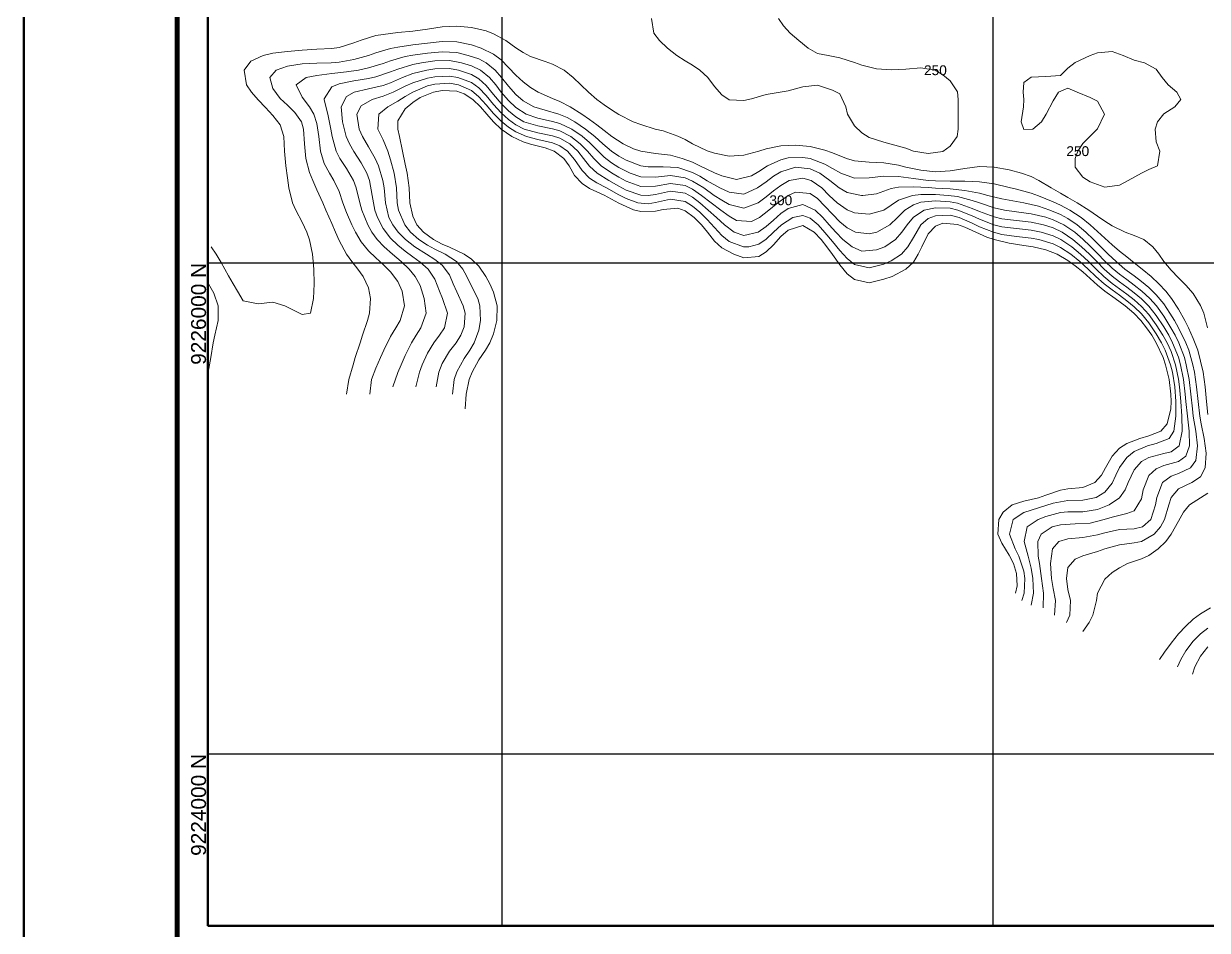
# Model space of a CAD drawing. Header units: metres. Extents: x 360050 to 393690, y 9180000 to 9233950.
# Drawn here: x 360050 to 364873, y 9223282 to 9226974 of the extents above; entities that cross this region are included whole.
import ezdxf
from ezdxf.enums import TextEntityAlignment as Align

# ---------------------------------------------------------------- set-up
doc = ezdxf.new("R2010")
doc.units = ezdxf.units.M
doc.header["$LTSCALE"] = 0.25
doc.layers.add('CUADRICULA', color=9, linetype='CONTINUOUS')
doc.layers.add('TEXTOS', color=7, linetype='CONTINUOUS')
for name, color, linetype, lineweight in [('CURVAS', 9, 'CONTINUOUS', 9), ('CURVAS-MAESTRAS', 8, 'CONTINUOUS', 18), ('MARCO', 7, 'CONTINUOUS', 50)]:
    doc.layers.add(name, color=color, linetype=linetype, lineweight=lineweight)
doc.styles.get("Standard").update_dxf_attribs({"font": 'arial.ttf'})

msp = doc.modelspace()

# ---------------------------------------------------------------- linework, layer by layer
at = {"layer": 'CUADRICULA'}
for p, q in [((362000, 9223300), (362000, 9233550)), ((364000, 9223300), (364000, 9233550)), ((360800, 9226000), (375100, 9226000)), ((360800, 9224000), (375100, 9224000))]:
    msp.add_line(p, q, dxfattribs=at)
at = {"layer": 'CURVAS'}
for points in [[(360813.6, 9226065), (360834.5, 9226035), (360855, 9226001.2), (360885, 9225946.6), (360904.1, 9225915), (360920.7, 9225885), (360945, 9225844.9), (361005, 9225832.7), (361065, 9225840), (361114.1, 9225825), (361155, 9225804.1), (361185, 9225790.3), (361218.6, 9225795), (361231, 9225855), (361234.1, 9225915), (361232.8, 9225975), (361226.2, 9226035), (361215, 9226093.7), (361203.4, 9226125), (361185, 9226165.9), (361158.3, 9226215), (361144.7, 9226245), (361130.4, 9226305), (361125, 9226346.9), (361117.9, 9226395), (361112.9, 9226455), (361110.6, 9226515), (361095, 9226561.5), (361065, 9226600.6), (361035, 9226632.3), (361005, 9226664.4), (360978.4, 9226695), (360957.8, 9226725), (360948, 9226785), (360975, 9226822.1), (361026.4, 9226845), (361065, 9226853.4), (361125, 9226861.2), (361185, 9226866.7), (361245, 9226869.9), (361305, 9226873), (361335, 9226877.1), (361395, 9226895.6), (361425, 9226906.8), (361485, 9226926.5), (361545, 9226934.7), (361575, 9226937.7), (361635, 9226943.8), (361695, 9226952.3), (361755, 9226961.1), (361815, 9226963.9), (361875, 9226958.7), (361935, 9226944.9), (361965, 9226932.8), (362014.8, 9226905), (362055, 9226876.2), (362085, 9226856.7), (362115, 9226841), (362175, 9226820), (362205, 9226809.2), (362251.7, 9226785), (362289.5, 9226755), (362320.3, 9226725), (362351.2, 9226695), (362385, 9226665.2), (362415, 9226643.4), (362445, 9226623.7), (362475, 9226604.7), (362534, 9226575), (362565, 9226563.5), (362623.2, 9226545), (362655, 9226537.5), (362715, 9226516.2), (362745, 9226503), (362775.8, 9226485), (362835, 9226456.3), (362865, 9226446.5), (362925, 9226435.1), (362985, 9226438.9), (363045, 9226454.3), (363075, 9226464.1), (363135, 9226477), (363195, 9226479.4), (363255, 9226474.1), (363315, 9226459.5), (363345, 9226448.7), (363402.2, 9226425), (363435, 9226415.9), (363495, 9226410.1), (363555, 9226407.6), (363615, 9226397.5), (363645, 9226390.2), (363705, 9226377), (363765, 9226370.4), (363825, 9226374.2), (363885, 9226384.7), (363945, 9226392.3), (364005, 9226390.1), (364065, 9226379.2), (364115.2, 9226365), (364155, 9226351.6), (364186.4, 9226335), (364236.3, 9226305), (364275, 9226283.2), (364305, 9226266.6), (364342.8, 9226245), (364390.2, 9226215), (364425, 9226190.4), (364455, 9226169.5), (364485, 9226150.3), (364537.9, 9226125), (364575, 9226111.3), (364614.4, 9226095), (364651.4, 9226065), (364674.8, 9226035), (364696.2, 9226005), (364725, 9225970.5), (364755, 9225939.2), (364785, 9225909.3), (364815, 9225875.8), (364845, 9225826), (364858.6, 9225795), (364874, 9225735)], [(361365.7, 9225465), (361374.6, 9225525), (361392, 9225585), (361401.2, 9225615), (361420.8, 9225675), (361430.9, 9225705), (361451, 9225765), (361459, 9225795), (361463.3, 9225855), (361455, 9225898.1), (361433.9, 9225945), (361411.8, 9225975), (361387.1, 9226005), (361365, 9226035), (361335, 9226090.8), (361320, 9226125), (361305, 9226160.2), (361281.1, 9226215), (361268.6, 9226245), (361245, 9226297.9), (361227.7, 9226335), (361215, 9226367.4), (361199.5, 9226425), (361194.6, 9226485), (361190.8, 9226545), (361181.7, 9226575), (361155, 9226613), (361125, 9226641.6), (361095, 9226670), (361065, 9226709.7), (361053.4, 9226755), (361079.2, 9226785), (361125, 9226801.3), (361185, 9226810.5), (361245, 9226813.1), (361303.2, 9226815), (361335, 9226817.7), (361395, 9226827.6), (361455, 9226844.1), (361485, 9226854.9), (361545, 9226872.4), (361575, 9226878.7), (361635, 9226887.5), (361695, 9226894.7), (361755, 9226901.2), (361815, 9226899.6), (361875, 9226887.9), (361913.8, 9226875), (361965, 9226850.1), (361995, 9226826.6), (362025, 9226796.3), (362055, 9226764.7), (362085, 9226737.1), (362115, 9226714.6), (362146.8, 9226695), (362205, 9226669.6), (362235, 9226657), (362276.1, 9226635), (362324.5, 9226605), (362355, 9226584.4), (362385, 9226562.2), (362415, 9226539.1), (362446.4, 9226515), (362492.5, 9226485), (362535, 9226465.1), (362565, 9226454.9), (362625, 9226445.6), (362685, 9226438.6), (362733.4, 9226425), (362775, 9226410.4), (362805.7, 9226395), (362865, 9226366.3), (362895, 9226354.1), (362955, 9226339.5), (363015, 9226355.1), (363045, 9226372.6), (363080.9, 9226395), (363135, 9226420.1), (363165, 9226427.4), (363225, 9226429.6), (363255, 9226424.7), (363315, 9226402.6), (363345, 9226385), (363379.2, 9226365), (363435, 9226345.5), (363495, 9226345.9), (363555, 9226353.6), (363615, 9226352.1), (363675, 9226343.4), (363735, 9226335.5), (363765, 9226333.5), (363825, 9226332.4), (363885, 9226332.7), (363945, 9226330.5), (364005, 9226321.5), (364065, 9226306.9), (364095, 9226299.8), (364155, 9226283.9), (364185, 9226273.1), (364245, 9226248.4), (364275, 9226234.8), (364312.5, 9226215), (364358.8, 9226185), (364395, 9226155), (364425, 9226127.9), (364455, 9226100.5), (364485, 9226073.7), (364515, 9226048), (364545, 9226024), (364575, 9226000.7), (364607.8, 9225975), (364643.7, 9225945), (364675.6, 9225915), (364703.6, 9225885), (364726.8, 9225855), (364755, 9225811.8), (364781, 9225765), (364796.6, 9225735), (364815, 9225692.3), (364833.7, 9225645), (364845, 9225600.3), (364855.5, 9225555), (364863.7, 9225495), (364869.4, 9225435), (364875, 9225381.9)], [(361460.9, 9225465), (361467.9, 9225525), (361485, 9225570.6), (361504.5, 9225615), (361517.6, 9225645), (361545, 9225700.6), (361566, 9225735), (361583.7, 9225765), (361601.1, 9225825), (361592.6, 9225885), (361575, 9225924), (361545, 9225963.8), (361515, 9225993.7), (361485, 9226020.6), (361455, 9226049.3), (361425, 9226085.6), (361401.5, 9226125), (361386.8, 9226155), (361365, 9226205.5), (361350.4, 9226245), (361335, 9226291.1), (361314.3, 9226335), (361296.4, 9226365), (361275, 9226405.2), (361259.2, 9226455), (361252.4, 9226515), (361245, 9226567), (361232.2, 9226605), (361215, 9226635.5), (361185, 9226674.3), (361159.7, 9226725), (361200.5, 9226755), (361245, 9226762.8), (361305, 9226770.6), (361365, 9226777.9), (361414.1, 9226785), (361455, 9226793.9), (361515, 9226812.5), (361545, 9226823.2), (361605, 9226840.1), (361635, 9226845.6), (361695, 9226854.3), (361755, 9226860.1), (361815, 9226856.2), (361861.3, 9226845), (361905, 9226830.3), (361935, 9226814.2), (361970.6, 9226785), (361996.5, 9226755), (362025, 9226719), (362055, 9226686), (362085, 9226659.9), (362129, 9226635), (362175, 9226621.5), (362230.7, 9226605), (362265, 9226592), (362295.2, 9226575), (362339.6, 9226545), (362376.8, 9226515), (362410.4, 9226485), (362445, 9226455.4), (362475, 9226435.1), (362505, 9226418.2), (362565, 9226395.5), (362595, 9226391.2), (362655, 9226391.7), (362715, 9226387.8), (362775, 9226367.8), (362805, 9226352.5), (362835, 9226334.6), (362886.9, 9226305), (362925, 9226287.3), (362985, 9226279.5), (363039.9, 9226305), (363075, 9226330.6), (363105, 9226352.7), (363135, 9226371.1), (363195, 9226389.2), (363255, 9226382.9), (363293.9, 9226365), (363334.4, 9226335), (363372.5, 9226305), (363405, 9226286.9), (363464, 9226275), (363469.2, 9226275), (363525, 9226281.8), (363585, 9226302.5), (363615, 9226308.1), (363675, 9226309.4), (363735, 9226306.3), (363765, 9226304.6), (363825, 9226301.5), (363885, 9226295.4), (363945, 9226283.6), (363977.9, 9226275), (364035, 9226261), (364095, 9226249.5), (364125, 9226244.1), (364185, 9226230.6), (364230.8, 9226215), (364275, 9226197.3), (364305, 9226181.3), (364343.2, 9226155), (364377.9, 9226125), (364409, 9226095), (364439.2, 9226065), (364469.4, 9226035), (364501.1, 9226005), (364537.1, 9225975), (364575, 9225946.9), (364605, 9225924.8), (364635, 9225899.7), (364665, 9225870.2), (364695, 9225833.6), (364720.7, 9225795), (364738.9, 9225765), (364755, 9225735), (364784.8, 9225675), (364797.4, 9225645), (364813.7, 9225585), (364820.1, 9225555), (364829.1, 9225495), (364835.4, 9225435), (364842.7, 9225375), (364847.9, 9225345), (364859.7, 9225285), (364868, 9225225), (364864.3, 9225165), (364845, 9225128), (364810, 9225105), (364755, 9225079.8), (364725.8, 9225045), (364716, 9225015), (364698, 9224955), (364682.2, 9224925), (364656.2, 9224895), (364605, 9224865.6), (364575, 9224859.2), (364515, 9224852.3), (364455, 9224835.5), (364425, 9224824.4), (364365, 9224806.9), (364335, 9224793.8), (364305, 9224759.5), (364298.8, 9224715), (364305, 9224669.1), (364315.1, 9224625), (364312.6, 9224565), (364299.3, 9224535)], [(361554.8, 9225495), (361575, 9225554), (361588.6, 9225585), (361605, 9225622.2), (361630.8, 9225675), (361649.1, 9225705), (361667.9, 9225735), (361689.7, 9225795), (361682.4, 9225855), (361665, 9225908.2), (361645.5, 9225945), (361620.4, 9225975), (361587.9, 9226005), (361552.3, 9226035), (361518.5, 9226065), (361490.5, 9226095), (361468.8, 9226125), (361452.3, 9226155), (361427.7, 9226215), (361419.2, 9226245), (361404.9, 9226305), (361394.4, 9226335), (361365, 9226384.7), (361337.9, 9226425), (361322.9, 9226455), (361306.7, 9226515), (361301.7, 9226545), (361289, 9226605), (361275, 9226663.8), (361275, 9226667.8), (361305, 9226716.4), (361335, 9226728.9), (361395, 9226740.9), (361455, 9226750.8), (361485, 9226757.5), (361545, 9226777.5), (361575, 9226789.4), (361635, 9226808), (361670.7, 9226815), (361725, 9226822.7), (361785, 9226823.7), (361834.2, 9226815), (361875, 9226802.9), (361910.7, 9226785), (361947.6, 9226755), (361973.3, 9226725), (361996.1, 9226695), (362025, 9226661.1), (362055, 9226632.6), (362098.1, 9226605), (362145, 9226589.1), (362205, 9226576.3), (362235, 9226568), (362283.5, 9226545), (362325, 9226516.4), (362355, 9226489.9), (362385, 9226459.7), (362415, 9226430.8), (362445, 9226407.8), (362475, 9226388.8), (362521.3, 9226365), (362565, 9226350.2), (362625, 9226349.1), (362685, 9226355.6), (362745, 9226346.4), (362775, 9226333.3), (362821.1, 9226305), (362863.9, 9226275), (362895, 9226255), (362925, 9226238.3), (362985, 9226222.6), (363043, 9226245), (363075, 9226269.1), (363105, 9226293.2), (363135, 9226315.5), (363168.9, 9226335), (363225, 9226344.8), (363259.3, 9226335), (363301.7, 9226305), (363332.7, 9226275), (363364.4, 9226245), (363405, 9226215.7), (363435, 9226204.1), (363495, 9226198.2), (363554.3, 9226215), (363585, 9226235.2), (363615, 9226255.4), (363671.8, 9226275), (363705, 9226278.3), (363765, 9226278.5), (363817.1, 9226275), (363855, 9226269.8), (363915, 9226254.4), (363945, 9226243.9), (364005, 9226224.4), (364045.8, 9226215), (364095, 9226208.4), (364155, 9226200.2), (364215, 9226185.7), (364245, 9226175.7), (364288.7, 9226155), (364333, 9226125), (364365, 9226097), (364395, 9226068.1), (364425, 9226037.8), (364455, 9226007.3), (364485, 9225978.7), (364515, 9225954), (364545, 9225931.8), (364575, 9225909.8), (364606.4, 9225885), (364639.2, 9225855), (364665.7, 9225825), (364695, 9225783.6), (364724.3, 9225735), (364741.7, 9225705), (364756.3, 9225675), (364779.2, 9225615), (364786.9, 9225585), (364798.7, 9225525), (364805.8, 9225465), (364811.9, 9225405), (364815.8, 9225375), (364825.8, 9225315), (364833.2, 9225255), (364826.2, 9225195), (364804.3, 9225165), (364755, 9225141.8), (364725, 9225130.9), (364690, 9225105), (364666.8, 9225045), (364662.3, 9225015), (364642.3, 9224955), (364608.1, 9224925), (364575, 9224916.5), (364515, 9224913.9), (364455, 9224901.1), (364425, 9224892.4), (364365, 9224881.5), (364305, 9224876.4), (364268.2, 9224865), (364241.6, 9224835), (364233.7, 9224775), (364238.1, 9224715), (364245, 9224674.3), (364254.9, 9224625), (364249.5, 9224565)], [(361730.9, 9225495), (361741.5, 9225555), (361755, 9225590.3), (361785, 9225640.6), (361811.8, 9225675), (361831.5, 9225705), (361845, 9225739), (361848.4, 9225795), (361841.2, 9225825), (361815, 9225882.4), (361800.6, 9225915), (361785, 9225950.6), (361755, 9225990.6), (361725, 9226013.8), (361691.6, 9226035), (361644, 9226065), (361605.3, 9226095), (361575.7, 9226125), (361553.7, 9226155), (361538.4, 9226185), (361523.7, 9226245), (361518.9, 9226305), (361514.1, 9226335), (361495.1, 9226395), (361481.8, 9226425), (361455, 9226473.1), (361430.2, 9226515), (361417, 9226545), (361408.1, 9226605), (361425, 9226640), (361470.2, 9226665), (361515, 9226678.3), (361556.1, 9226695), (361605, 9226719.3), (361635, 9226733.6), (361695, 9226752.8), (361725, 9226758.2), (361785, 9226760.5), (361819.2, 9226755), (361875, 9226734.1), (361905, 9226712.3), (361935, 9226681), (361965, 9226644.9), (361995, 9226611.1), (362025, 9226583.4), (362055, 9226562.2), (362089.8, 9226545), (362145, 9226529.6), (362205, 9226517.9), (362235, 9226507.8), (362274.7, 9226485), (362307.4, 9226455), (362331.5, 9226425), (362355, 9226394.3), (362386.2, 9226365), (362434.4, 9226335), (362475, 9226312.3), (362505, 9226296.1), (362565, 9226275.2), (362595, 9226274.1), (362625, 9226278.8), (362685, 9226292), (362745, 9226283.8), (362775, 9226267.2), (362805, 9226244.5), (362839.4, 9226215), (362872.7, 9226185), (362905.2, 9226155), (362945.4, 9226125), (362985, 9226111.7), (363042.2, 9226125), (363075, 9226147.6), (363105, 9226174.4), (363135, 9226200.5), (363165, 9226221.2), (363225, 9226238.1), (363274.4, 9226215), (363305.9, 9226185), (363332.2, 9226155), (363358.7, 9226125), (363388.4, 9226095), (363426.4, 9226065), (363465, 9226048.3), (363525, 9226052.6), (363558.7, 9226065), (363602.7, 9226095), (363628.4, 9226125), (363649.5, 9226155), (363675, 9226186.6), (363719.5, 9226215), (363765, 9226224.5), (363825, 9226222.4), (363856.8, 9226215), (363915, 9226191.6), (363945, 9226177.5), (364002.7, 9226155), (364035, 9226147), (364095, 9226139.3), (364155, 9226133), (364195.7, 9226125), (364245, 9226109.9), (364276.1, 9226095), (364320.4, 9226065), (364356.6, 9226035), (364389, 9226005), (364419.4, 9225975), (364450.7, 9225945), (364485, 9225916.4), (364515, 9225894.4), (364545, 9225872.6), (364575, 9225849.3), (364605, 9225822.6), (364635, 9225789.7), (364665, 9225748.2), (364691.8, 9225705), (364708.6, 9225675), (364725, 9225638.6), (364743, 9225585), (364755, 9225526.7), (364759.7, 9225495), (364765.1, 9225435), (364768.6, 9225375), (364770.3, 9225315), (364758, 9225255), (364725, 9225230.8), (364695, 9225223.5), (364635, 9225207.7), (364605, 9225190.5), (364575, 9225157.6), (364550.5, 9225105), (364538.5, 9225075), (364515, 9225043.1), (364472.3, 9225015), (364425, 9224995.9), (364365, 9224985.4), (364305, 9224985.6), (364275, 9224983), (364215, 9224967), (364183.3, 9224955), (364138.9, 9224925), (364126.4, 9224865), (364143.3, 9224805), (364155, 9224756.8), (364161.8, 9224715), (364165, 9224655), (364155, 9224606)], [(361797.1, 9225465), (361804.5, 9225525), (361815, 9225555.9), (361845, 9225611.1), (361867.4, 9225645), (361885.6, 9225675), (361905, 9225726.4), (361911.8, 9225765), (361909.3, 9225825), (361899.9, 9225855), (361875, 9225905.3), (361856.1, 9225945), (361839.5, 9225975), (361813.1, 9226005), (361767.3, 9226035), (361725, 9226055.8), (361695, 9226072.4), (361660.7, 9226095), (361626.8, 9226125), (361602.7, 9226155), (361576.8, 9226215), (361572.4, 9226245), (361569.3, 9226305), (361559.7, 9226365), (361545, 9226419.9), (361534.1, 9226455), (361515, 9226501.7), (361493.7, 9226545), (361497.1, 9226605), (361534.3, 9226635), (361575, 9226658.8), (361605, 9226677.8), (361635, 9226695.8), (361695, 9226720.4), (361725, 9226727.5), (361785, 9226731.4), (361822.1, 9226725), (361875, 9226701.7), (361905, 9226676.5), (361935, 9226643.3), (361965, 9226608.3), (361995, 9226577.1), (362025, 9226552.3), (362055, 9226533.5), (362099, 9226515), (362145, 9226502.8), (362205, 9226489.4), (362235, 9226476.7), (362266.4, 9226455), (362295, 9226421.4), (362325, 9226376.5), (362355, 9226345.4), (362385, 9226325.8), (362424.1, 9226305), (362475, 9226277.4), (362505, 9226261.6), (362552.4, 9226245), (362595, 9226240.8), (362625, 9226245.4), (362685, 9226259.4), (362745, 9226250.2), (362775, 9226231.4), (362805, 9226206.1), (362835, 9226176.6), (362865, 9226143.6), (362895, 9226111.7), (362925, 9226087.6), (362982.9, 9226065), (363005.2, 9226065), (363045, 9226076), (363075, 9226096.7), (363105.5, 9226125), (363137.3, 9226155), (363183.9, 9226185), (363225, 9226193), (363255, 9226182.3), (363287.8, 9226155), (363315, 9226123.9), (363345, 9226086.9), (363375, 9226050.8), (363405, 9226018.2), (363435, 9225994), (363495, 9225979.9), (363555, 9225995.3), (363585, 9226007.8), (363626.1, 9226035), (363652.6, 9226065), (363675, 9226103), (363705, 9226154.5), (363735, 9226180.4), (363765, 9226192.1), (363825, 9226194.3), (363861.5, 9226185), (363915, 9226161.7), (363945, 9226147.3), (364002, 9226125), (364035, 9226116.2), (364095, 9226107.3), (364155, 9226100.5), (364186.2, 9226095), (364245, 9226077), (364275, 9226062.5), (364316.4, 9226035), (364353.9, 9226005), (364386.9, 9225975), (364418.2, 9225945), (364452.1, 9225915), (364485, 9225889.7), (364515, 9225868.1), (364545, 9225845.8), (364575, 9225821.3), (364605, 9225792.4), (364635, 9225756), (364665, 9225711.4), (364686.3, 9225675), (364701.2, 9225645), (364722.7, 9225585), (364730.3, 9225555), (364740.5, 9225495), (364744.9, 9225435), (364744.8, 9225375), (364735.8, 9225315), (364716.8, 9225285), (364665, 9225263.8), (364629.2, 9225255), (364575, 9225231.5), (364545, 9225207.9), (364515, 9225167.2), (364500.3, 9225135), (364485, 9225102.6), (364455, 9225065.9), (364420.6, 9225045), (364365, 9225033), (364305, 9225032.4), (364245, 9225021.3), (364215, 9225011.6), (364155, 9224993.1), (364125, 9224983.7), (364081.9, 9224955), (364066.8, 9224895), (364090.5, 9224835), (364104.9, 9224805), (364124.8, 9224745), (364129.4, 9224715), (364127, 9224655), (364117, 9224625)], [(361848.9, 9225405), (361852.8, 9225465), (361865, 9225525), (361877.1, 9225555), (361905, 9225604.8), (361931.5, 9225645), (361949.5, 9225675), (361965, 9225711.2), (361978, 9225765), (361979.6, 9225825), (361965, 9225880.9), (361949.4, 9225915), (361933.7, 9225945), (361905, 9225987), (361875, 9226015.2), (361845, 9226035.6), (361785, 9226063.4), (361755, 9226076.4), (361719.2, 9226095), (361678.5, 9226125), (361652.6, 9226155), (361635, 9226190.3), (361623.4, 9226245), (361620.5, 9226305), (361612.5, 9226365), (361605, 9226401.4), (361594, 9226455), (361580.7, 9226515), (361574.2, 9226545), (361575, 9226578.7), (361605, 9226627.2), (361635, 9226653.5), (361665, 9226673.1), (361719.6, 9226695), (361755, 9226701.8), (361815, 9226698.7), (361845, 9226688.3), (361880.4, 9226665), (361911.1, 9226635), (361937.5, 9226605), (361965, 9226574.4), (361995.8, 9226545), (362039.5, 9226515), (362085, 9226493.6), (362115, 9226483.7), (362175, 9226468.1), (362211.2, 9226455), (362250.5, 9226425), (362272.1, 9226395), (362295, 9226356.3), (362325, 9226323.1), (362355, 9226303.5), (362415, 9226275.1), (362445, 9226259.6), (362475, 9226243.2), (362535, 9226216.5), (362565, 9226209.3), (362625, 9226210.3), (362655, 9226217.4), (362715, 9226223), (362745, 9226212.6), (362782.4, 9226185), (362811.7, 9226155), (362835.7, 9226125), (362865, 9226088.6), (362895, 9226061.7), (362943.2, 9226035), (362985, 9226020.6), (363045, 9226025.3), (363075, 9226044.4), (363105, 9226073.9), (363135, 9226106.8), (363165, 9226133.8), (363225, 9226151.6), (363270.7, 9226125), (363299, 9226095), (363322.9, 9226065), (363345, 9226034.6), (363375, 9225992.1), (363405, 9225955.4), (363435, 9225932), (363495, 9225919.2), (363555, 9225933.3), (363588.3, 9225945), (363645, 9225973.8), (363675, 9226003.1), (363695, 9226035), (363709.7, 9226065), (363735, 9226117.6), (363765, 9226149.3), (363795, 9226161.1), (363855, 9226156.7), (363885, 9226145.3), (363929.3, 9226125), (363975, 9226105.2), (364005, 9226094.7), (364065, 9226079.7), (364125, 9226070.8), (364163.6, 9226065), (364215, 9226053.1), (364260.8, 9226035), (364305, 9226009.9), (364335, 9225988.1), (364365, 9225963.1), (364395, 9225935.9), (364425, 9225909.5), (364455.9, 9225885), (364497.6, 9225855), (364537.9, 9225825), (364573.2, 9225795), (364602.1, 9225765), (364625.7, 9225735), (364646.1, 9225705), (364665, 9225673.8), (364692.7, 9225615), (364702.9, 9225585), (364717, 9225525), (364724.2, 9225465), (364725.1, 9225435), (364723.8, 9225405), (364709.3, 9225345), (364683.1, 9225315), (364635, 9225295.3), (364598.1, 9225285), (364545, 9225264), (364515, 9225244.8), (364485, 9225212.3), (364458.2, 9225165), (364441.5, 9225135), (364415.1, 9225105), (364365, 9225085), (364305, 9225080.2), (364275, 9225074.7), (364215, 9225053.9), (364185, 9225043.7), (364125, 9225029.7), (364078.2, 9225015), (364040.8, 9224985), (364023.4, 9224955), (364019.2, 9224895), (364035, 9224859.1), (364065, 9224809.6), (364083, 9224775), (364095, 9224734.6), (364097.8, 9224685), (364090.7, 9224655)], [(360803.5, 9225915), (360825, 9225876.9), (360842.9, 9225825), (360842.8, 9225765), (360828.9, 9225705), (360822.2, 9225675), (360812.5, 9225615), (360802.1, 9225555)], [(364875, 9225062.7), (364845, 9225042.5), (364800.2, 9225015), (364775.3, 9224985), (364755, 9224948.3), (364725.6, 9224895), (364703.3, 9224865), (364672.5, 9224835), (364635, 9224808.7), (364605, 9224794), (364547.4, 9224775), (364515, 9224758.3), (364485, 9224739.1), (364455, 9224712.3), (364425.5, 9224655), (364420.9, 9224625), (364406.7, 9224565), (364390.9, 9224535), (364365, 9224498.6)], [(364678, 9224385), (364698.6, 9224415), (364725, 9224451.5), (364755, 9224488.8), (364785, 9224521), (364815, 9224548.4), (364845, 9224570.6), (364885.6, 9224595)], [(364752, 9224355), (364765.3, 9224385), (364785, 9224420.2), (364815, 9224459.6), (364845, 9224488.8), (364875, 9224511.8)], [(364812.7, 9224325), (364822.6, 9224355), (364845, 9224398.9), (364875, 9224435.7)]]:
    msp.add_lwpolyline(points, dxfattribs=at)
at = {"layer": 'CURVAS-MAESTRAS'}
for points in [[(362608.1, 9226995), (362617.4, 9226935), (362641, 9226905), (362673.6, 9226875), (362711.4, 9226845), (362745, 9226822.8), (362775, 9226804.6), (362805, 9226784.9), (362837.2, 9226755), (362865, 9226718.7), (362895, 9226683.8), (362925, 9226664.1), (362985, 9226660.9), (363015, 9226668.7), (363075, 9226686.3), (363132.4, 9226695), (363165, 9226700.4), (363225, 9226716.7), (363285, 9226723.2), (363345, 9226703.4), (363375, 9226688.2), (363399.9, 9226635), (363406.6, 9226605), (363435, 9226558), (363465, 9226529.3), (363495, 9226510.6), (363555, 9226492.1), (363585, 9226483.6), (363645, 9226466.9), (363675, 9226454.8), (363735, 9226445.2), (363795, 9226453.7), (363825, 9226475), (363853.5, 9226515), (363858.2, 9226545), (363858.3, 9226605), (363858.1, 9226665), (363855, 9226696.3), (363825, 9226740.8), (363795, 9226766.3), (363763.6, 9226785), (363705, 9226794.3), (363645, 9226789.2), (363585, 9226786), (363525, 9226790.8), (363465, 9226805.3), (363435, 9226816.7), (363375, 9226835), (363328.5, 9226845), (363285, 9226852.4), (363246.8, 9226875), (363208.1, 9226905), (363173.5, 9226935), (363146.1, 9226965), (363125.7, 9226995)], [(364425, 9226855.3), (364395, 9226844.1), (364335, 9226816.2), (364305, 9226793), (364275, 9226763), (364215, 9226759.7), (364155, 9226756.9), (364125, 9226734.8), (364121.9, 9226695), (364125.6, 9226665), (364124.5, 9226635), (364114.8, 9226575), (364125, 9226542.6), (364161.8, 9226545), (364196.6, 9226575), (364216.8, 9226605), (364245, 9226659.6), (364265.9, 9226695), (364305, 9226711.2), (364343.1, 9226695), (364395, 9226673.9), (364425, 9226658), (364453.3, 9226605), (364425, 9226545.3), (364395, 9226515.5), (364365, 9226486.2), (364345, 9226455), (364334.1, 9226425), (364335, 9226389.6), (364365, 9226348.7), (364395, 9226329.7), (364455, 9226308.3), (364515, 9226316.1), (364551, 9226335), (364604.4, 9226365), (364635, 9226379.8), (364669.3, 9226395), (364679.3, 9226455), (364665, 9226493.1), (364660.3, 9226545), (364669.9, 9226575), (364695, 9226607.2), (364740.7, 9226635), (364764.7, 9226665), (364748.1, 9226695), (364713.3, 9226725), (364689, 9226755), (364665, 9226789.4), (364616.8, 9226815), (364575, 9226825.7), (364529.9, 9226845), (364485, 9226860.3), (364425, 9226855.3)], [(361648.1, 9225495), (361663.3, 9225555), (361674, 9225585), (361695, 9225632.5), (361721, 9225675), (361744.2, 9225705), (361764.7, 9225735), (361776.4, 9225795), (361757, 9225855), (361744.8, 9225885), (361725, 9225933.8), (361697.5, 9225975), (361665, 9226003), (361635, 9226024.6), (361605, 9226047.1), (361575, 9226071.7), (361545, 9226100.7), (361515, 9226139.5), (361491.1, 9226185), (361481.1, 9226215), (361470.4, 9226275), (361459.1, 9226335), (361447.9, 9226365), (361425, 9226407.8), (361395, 9226453.3), (361377.1, 9226485), (361364.7, 9226515), (361349.5, 9226575), (361343.7, 9226635), (361365, 9226677), (361396, 9226695), (361455, 9226708.7), (361515, 9226722.6), (361545, 9226733.2), (361594.1, 9226755), (361635, 9226770.9), (361692.8, 9226785), (361725, 9226789.8), (361785, 9226791), (361821.7, 9226785), (361875, 9226767.6), (361905, 9226749.6), (361935, 9226722.2), (361965, 9226686.3), (361995, 9226649.7), (362025, 9226618.6), (362055, 9226594.3), (362088.1, 9226575), (362145, 9226557.5), (362205, 9226545.9), (362235, 9226537.2), (362279, 9226515), (362317.8, 9226485), (362346.7, 9226455), (362372.8, 9226425), (362403.7, 9226395), (362445, 9226366.3), (362475, 9226349), (362505, 9226332.6), (362565, 9226310.7), (362625, 9226312.7), (362685, 9226323.4), (362745, 9226315.2), (362775, 9226300.7), (362812.3, 9226275), (362851, 9226245), (362890.1, 9226215), (362925, 9226189.6), (362955, 9226172.9), (363015, 9226168.5), (363048.5, 9226185), (363086.2, 9226215), (363122.3, 9226245), (363165, 9226274.4), (363195, 9226287.8), (363255, 9226282.6), (363285, 9226261.8), (363315, 9226231.4), (363345, 9226197.7), (363375, 9226167.2), (363405, 9226143.1), (363439.2, 9226125), (363495, 9226117.9), (363526.6, 9226125), (363579.7, 9226155), (363610.7, 9226185), (363640.6, 9226215), (363675, 9226236.7), (363705, 9226246.7), (363765, 9226252.4), (363825, 9226248.6), (363855, 9226242.6), (363915, 9226222.1), (363945, 9226209.3), (364005, 9226187), (364035, 9226179.9), (364095, 9226172.4), (364155, 9226165.7), (364205, 9226155), (364245, 9226142.6), (364281.7, 9226125), (364325.5, 9226095), (364360.6, 9226065), (364392.2, 9226035), (364422.2, 9226005), (364452.1, 9225975), (364485, 9225945.3), (364515, 9225922.3), (364545, 9225900.7), (364575, 9225878.3), (364605, 9225853.4), (364635, 9225823.6), (364665, 9225786), (364695, 9225739.7), (364715.7, 9225705), (364731.6, 9225675), (364755, 9225616.1), (364764.2, 9225585), (364776, 9225525), (364783, 9225465), (364785.7, 9225435), (364791.9, 9225375), (364798.9, 9225315), (364800.5, 9225255), (364785, 9225212.4), (364755, 9225190.9), (364695, 9225174.1), (364665, 9225161.4), (364635, 9225133.8), (364611.9, 9225075), (364605, 9225039.5), (364575, 9224989.6), (364545, 9224978.6), (364485, 9224965), (364452.2, 9224955), (364395, 9224939.9), (364335, 9224936.5), (364275, 9224933.7), (364240.4, 9224925), (364195.6, 9224895), (364181.9, 9224865), (364184, 9224805), (364188.4, 9224775), (364196.9, 9224715), (364204.9, 9224655), (364203.4, 9224595)]]:
    msp.add_lwpolyline(points, dxfattribs=at)
at = {"layer": 'MARCO'}
for points in [[(360050, 9219100), (381075, 9219100), (381075, 9233950), (360050, 9233950)], [(360800, 9223300), (375100, 9223300), (375100, 9233550), (360800, 9233550)]]:
    msp.add_lwpolyline(points, close=True, dxfattribs=at)
at = {"layer": 'MARCO', "const_width": 20}
msp.add_lwpolyline([(360675, 9219350), (380825, 9219350), (380825, 9233700), (360675, 9233700)], close=True, dxfattribs=at)

# ---------------------------------------------------------------- texts
at = {"layer": 'CURVAS-MAESTRAS'}
for s, p in [('250', (363765, 9226784.5)), ('250', (364345, 9226455)), ('300', (363135, 9226254.9))]:
    msp.add_text(s, height=40, dxfattribs=at).set_placement(p, align=Align.MIDDLE_CENTER)
at = {"layer": 'TEXTOS'}
for s, p in [('9226000 N', (360762.5, 9226000)), ('9224000 N', (360762.5, 9224000))]:
    msp.add_text(s, height=60.75, rotation=90, dxfattribs=at).set_placement(p, align=Align.MIDDLE_RIGHT)

doc.saveas('drawing.dxf')
